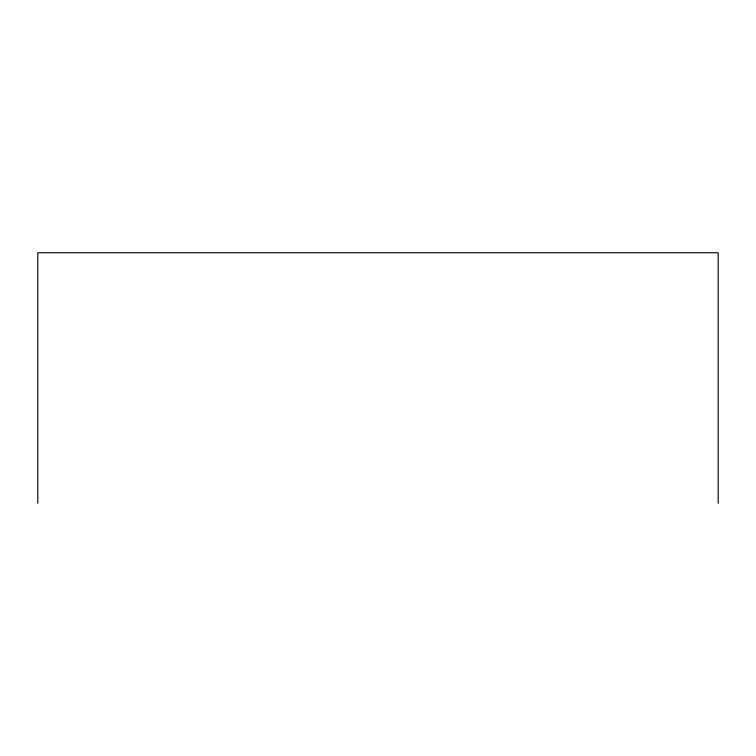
<?xml version="1.0" encoding="UTF-8"?>
<svg xmlns="http://www.w3.org/2000/svg" width="756" height="756" viewBox="0 0 756 756"><rect width="100%" height="100%" fill="white"/><g stroke="black" fill="none" stroke-linecap="round" stroke-linejoin="round"><path stroke-width="1.13" d="M718.2 503.269L718.2 252.731L37.8 252.731L37.8 503.269"/></g></svg>
